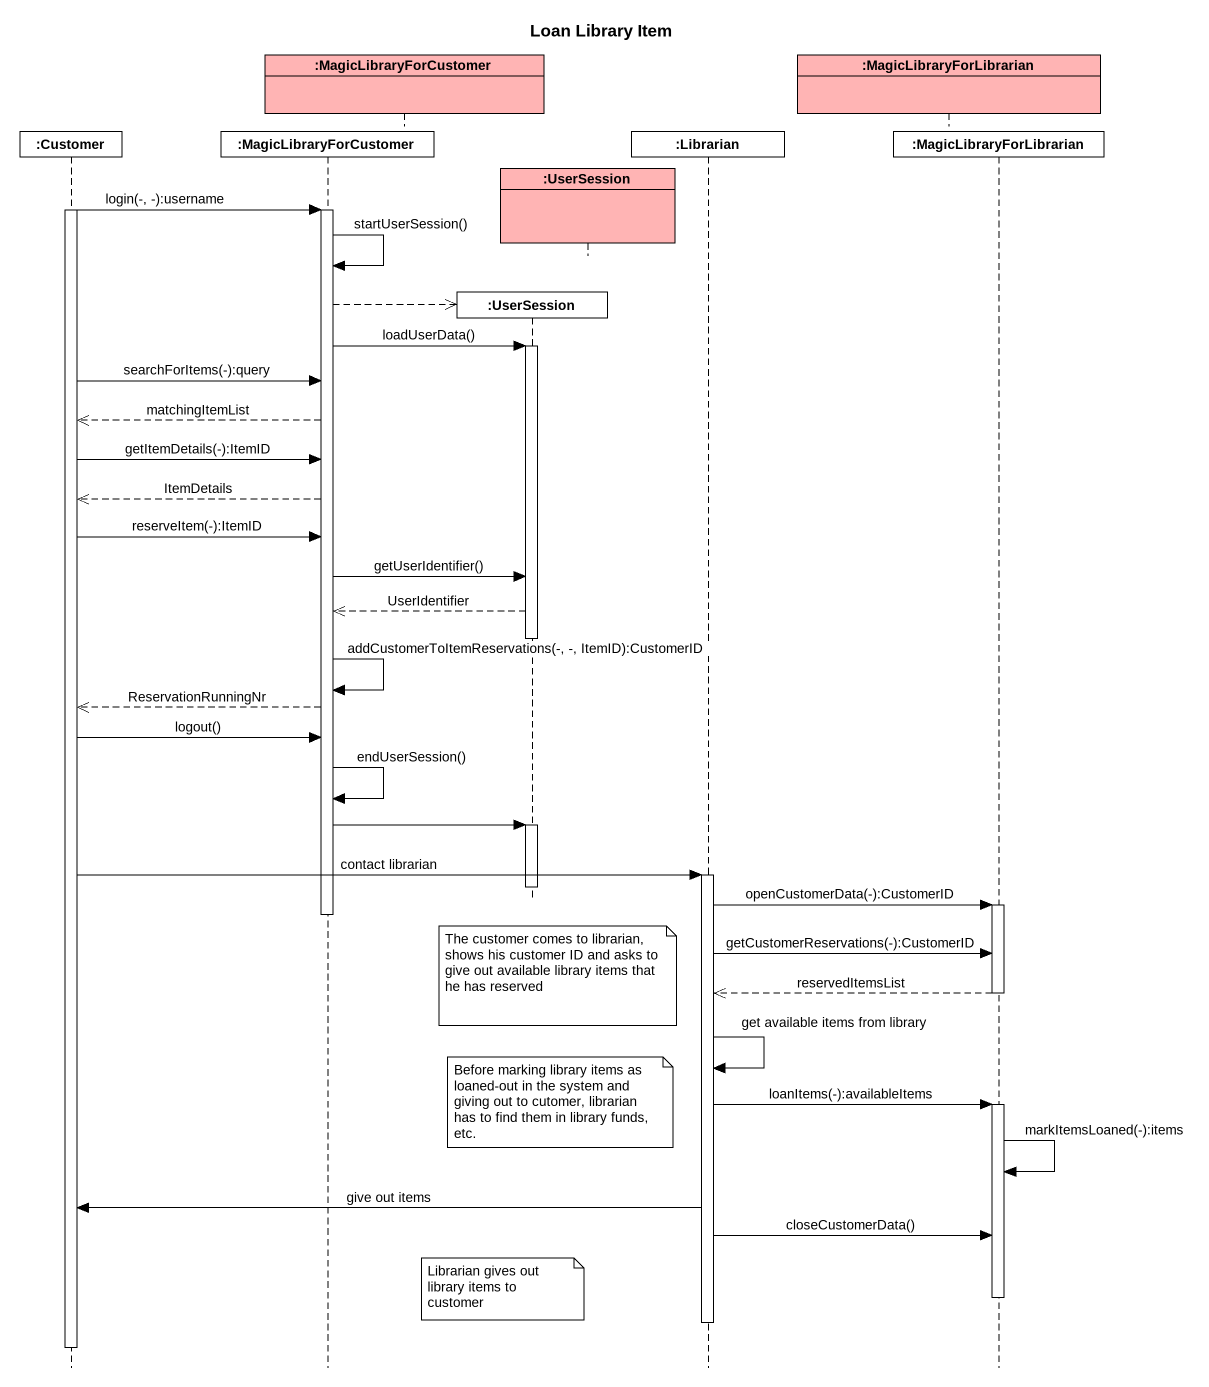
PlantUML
@startuml
title Loan Library Item
hide footbox
participant ":Customer" as Customer
participant ":MagicLibraryForCustomer" as MagicLibraryForCustomer
participant ":MagicLibraryForCustomer" as MagicLibraryForCustomer_2 #FFB4B4
participant ":UserSession" as UserSession
participant ":UserSession" as UserSession_2 #FFB4B4
participant ":Librarian" as Librarian
participant ":MagicLibraryForLibrarian" as MagicLibraryForLibrarian #FFB4B4
participant ":MagicLibraryForLibrarian" as MagicLibraryForLibrarian_2

activate Customer
Customer -> MagicLibraryForCustomer : login(-, -):username
activate MagicLibraryForCustomer
MagicLibraryForCustomer -> MagicLibraryForCustomer : startUserSession()
MagicLibraryForCustomer -->> UserSession **
MagicLibraryForCustomer -> UserSession : loadUserData()
activate UserSession
Customer -> MagicLibraryForCustomer : searchForItems(-):query
MagicLibraryForCustomer -->> Customer : matchingItemList
Customer -> MagicLibraryForCustomer : getItemDetails(-):ItemID
MagicLibraryForCustomer -->> Customer : ItemDetails
Customer -> MagicLibraryForCustomer : reserveItem(-):ItemID
MagicLibraryForCustomer -> UserSession : getUserIdentifier()
UserSession -->> MagicLibraryForCustomer : UserIdentifier
deactivate UserSession
MagicLibraryForCustomer -> MagicLibraryForCustomer : addCustomerToItemReservations(-, -, ItemID):CustomerID
MagicLibraryForCustomer -->> Customer : ReservationRunningNr
Customer -> MagicLibraryForCustomer : logout()
MagicLibraryForCustomer -> MagicLibraryForCustomer : endUserSession()
MagicLibraryForCustomer -> UserSession
activate UserSession
Customer -> Librarian : contact librarian
activate Librarian
deactivate UserSession
Librarian -> MagicLibraryForLibrarian_2 : openCustomerData(-):CustomerID
activate MagicLibraryForLibrarian_2
deactivate MagicLibraryForCustomer
Librarian -> MagicLibraryForLibrarian_2 : getCustomerReservations(-):CustomerID
note over UserSession : The customer comes to librarian, shows his customer ID and asks to give out available library items that he has reserved
MagicLibraryForLibrarian_2 -->> Librarian : reservedItemsList
deactivate MagicLibraryForLibrarian_2
Librarian -> Librarian : get available items from library
note over UserSession_2 : Before marking library items as loaned-out in the system and giving out to cutomer, librarian has to find them in library funds, etc.
Librarian -> MagicLibraryForLibrarian_2 : loanItems(-):availableItems
activate MagicLibraryForLibrarian_2
MagicLibraryForLibrarian_2 -> MagicLibraryForLibrarian_2 : markItemsLoaned(-):items
Librarian -> Customer : give out items
Librarian -> MagicLibraryForLibrarian_2 : closeCustomerData()
note over UserSession : Librarian gives out library items to customer
deactivate MagicLibraryForLibrarian_2
deactivate Librarian
deactivate Customer
@enduml
